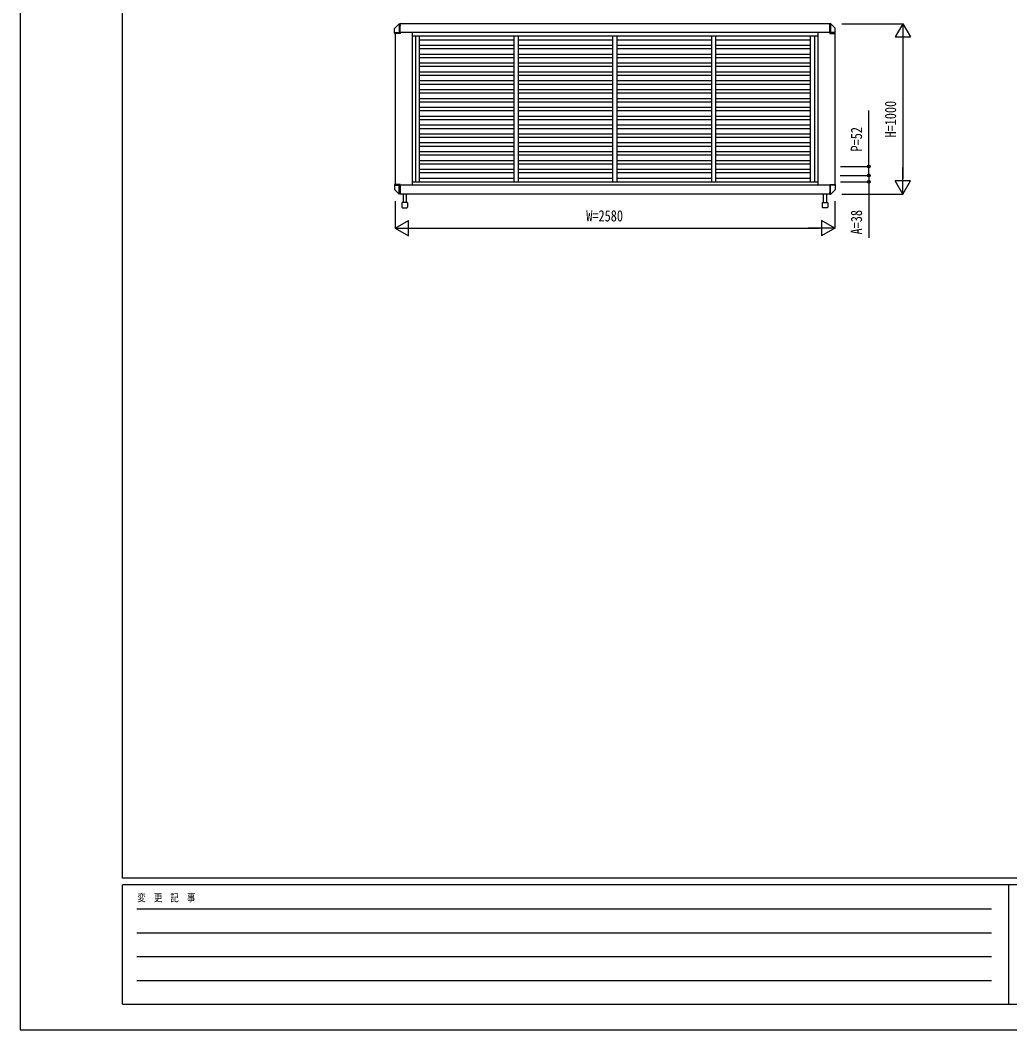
# Model space of a CAD drawing. Units: millimetres, scale not verified. Extents: x -8410 to 8410, y -5940 to 5940.
# Drawn here: x -8410 to -2602, y -5940 to -16 of the extents above; entities that cross this region are included whole.
import ezdxf
from ezdxf.enums import TextEntityAlignment as Align

# ---------------------------------------------------------------- set-up
doc = ezdxf.new("R2010")
doc.units = ezdxf.units.MM
doc.header["$LTSCALE"] = 30
for name, color, linetype in [('0-2_YKK_A1', 4, 'Continuous'), ('0-3_YKK_D', 6, 'Continuous'), ('0-4_YKK_ZWAK', 7, 'Continuous')]:
    doc.layers.add(name, color=color, linetype=linetype)
doc.styles.add('ＭＳ ゴシック', font='')
doc.styles.get('ＭＳ ゴシック').set_extended_font_data('MS Gothic')

msp = doc.modelspace()

# ---------------------------------------------------------------- linework, layer by layer
at = {"layer": '0-2_YKK_A1'}
for p, q in [((-6186.66, -36.86), (-6211.74, -61.69)), ((-6186.64, -36.87), (-6186.64, -36.89)), ((-6185.68, -36.16), (-6185.68, -72.71)), ((-6180.96, -35.91), (-6185.01, -36.12)), ((-6185.01, -36.16), (-6185.01, -36.14)), ((-6180.96, -41.84), (-6180.96, -35.91)), ((-3658.96, -36.21), (-6180.96, -36.21)), ((-6180.96, -41.84), (-6180.96, -46.54)), ((-6180.96, -72.71), (-6180.96, -46.54)), ((-3658.96, -35.91), (-3654.91, -36.12)), ((-3658.96, -41.84), (-3658.96, -35.91)), ((-3658.96, -41.84), (-3658.96, -46.54)), ((-3658.96, -72.71), (-3658.96, -46.54)), ((-3654.91, -36.16), (-3654.91, -36.14)), ((-3654.24, -36.16), (-3654.24, -72.71)), ((-3653.28, -36.87), (-3653.28, -36.89)), ((-3653.26, -36.86), (-3628.18, -61.69)), ((-6212.46, -70.48), (-6212.46, -63.45)), ((-6212.46, -80.63), (-6212.46, -70.48)), ((-6212.46, -88.21), (-6212.46, -80.63)), ((-6212.46, -92.21), (-6212.46, -88.21)), ((-6212.46, -88.21), (-6186.05, -88.21)), ((-6210.6, -93.21), (-6211.46, -93.21)), ((-6180.96, -93.21), (-6210.6, -93.21)), ((-6209.96, -93.21), (-6209.96, -979.21)), ((-6185.87, -88.21), (-6186.05, -88.21)), ((-6185.87, -88.21), (-6180.96, -88.21)), ((-6180.96, -88.21), (-6180.96, -72.71)), ((-3658.96, -88.21), (-6180.96, -88.21)), ((-6180.96, -92.21), (-6180.96, -88.21)), ((-6180.96, -92.21), (-6180.96, -93.21)), ((-6109.96, -88.21), (-6109.96, -985.21)), ((-6109.96, -108.21), (-3729.96, -108.21)), ((-6090.46, -108.21), (-6090.46, -964.21)), ((-6067.46, -964.21), (-6067.46, -108.21)), ((-5510.96, -964.21), (-5510.96, -108.21)), ((-5487.96, -108.21), (-5487.96, -964.21)), ((-4931.46, -964.21), (-4931.46, -108.21)), ((-4908.46, -108.21), (-4908.46, -964.21)), ((-4351.96, -964.21), (-4351.96, -108.21)), ((-4328.96, -108.21), (-4328.96, -964.21)), ((-3772.46, -964.21), (-3772.46, -108.21)), ((-3749.46, -108.21), (-3749.46, -964.21)), ((-3729.96, -88.21), (-3729.96, -984.21)), ((-3658.96, -88.21), (-3658.96, -72.71)), ((-3658.96, -92.21), (-3658.96, -88.21)), ((-3654.05, -88.21), (-3658.96, -88.21)), ((-3658.96, -92.21), (-3658.96, -93.21)), ((-3658.96, -93.21), (-3629.32, -93.21)), ((-3654.05, -88.21), (-3653.87, -88.21)), ((-3627.46, -88.21), (-3653.87, -88.21)), ((-3629.96, -93.21), (-3629.96, -979.21)), ((-3629.32, -93.21), (-3628.46, -93.21)), ((-3627.46, -70.48), (-3627.46, -63.45)), ((-3627.46, -80.63), (-3627.46, -70.48)), ((-3627.46, -88.21), (-3627.46, -80.63)), ((-3627.46, -92.21), (-3627.46, -88.21)), ((-6067.46, -130.21), (-5510.96, -130.21)), ((-6067.46, -162.21), (-5510.96, -162.21)), ((-5487.96, -130.21), (-4931.46, -130.21)), ((-5487.96, -162.21), (-4931.46, -162.21)), ((-4908.46, -130.21), (-4351.96, -130.21)), ((-4908.46, -162.21), (-4351.96, -162.21)), ((-4328.96, -130.21), (-3772.46, -130.21)), ((-4328.96, -162.21), (-3772.46, -162.21)), ((-6067.46, -182.21), (-5510.96, -182.21)), ((-6067.46, -214.21), (-5510.96, -214.21)), ((-6067.46, -234.21), (-5510.96, -234.21)), ((-5487.96, -182.21), (-4931.46, -182.21)), ((-5487.96, -214.21), (-4931.46, -214.21)), ((-5487.96, -234.21), (-4931.46, -234.21)), ((-4908.46, -182.21), (-4351.96, -182.21)), ((-4908.46, -214.21), (-4351.96, -214.21)), ((-4908.46, -234.21), (-4351.96, -234.21)), ((-4328.96, -182.21), (-3772.46, -182.21)), ((-4328.96, -214.21), (-3772.46, -214.21)), ((-4328.96, -234.21), (-3772.46, -234.21)), ((-6067.46, -266.21), (-5510.96, -266.21)), ((-6067.46, -286.21), (-5510.96, -286.21)), ((-5487.96, -266.21), (-4931.46, -266.21)), ((-5487.96, -286.21), (-4931.46, -286.21)), ((-4908.46, -266.21), (-4351.96, -266.21)), ((-4908.46, -286.21), (-4351.96, -286.21)), ((-4328.96, -266.21), (-3772.46, -266.21)), ((-4328.96, -286.21), (-3772.46, -286.21)), ((-6067.46, -318.21), (-5510.96, -318.21)), ((-6067.46, -338.21), (-5510.96, -338.21)), ((-5487.96, -318.21), (-4931.46, -318.21)), ((-5487.96, -338.21), (-4931.46, -338.21)), ((-4908.46, -318.21), (-4351.96, -318.21)), ((-4908.46, -338.21), (-4351.96, -338.21)), ((-4328.96, -318.21), (-3772.46, -318.21)), ((-4328.96, -338.21), (-3772.46, -338.21)), ((-6067.46, -370.21), (-5510.96, -370.21)), ((-6067.46, -390.21), (-5510.96, -390.21)), ((-5487.96, -370.21), (-4931.46, -370.21)), ((-5487.96, -390.21), (-4931.46, -390.21)), ((-4908.46, -370.21), (-4351.96, -370.21)), ((-4908.46, -390.21), (-4351.96, -390.21)), ((-4328.96, -370.21), (-3772.46, -370.21)), ((-4328.96, -390.21), (-3772.46, -390.21)), ((-6067.46, -422.21), (-5510.96, -422.21)), ((-6067.46, -442.21), (-5510.96, -442.21)), ((-5487.96, -422.21), (-4931.46, -422.21)), ((-5487.96, -442.21), (-4931.46, -442.21)), ((-4908.46, -422.21), (-4351.96, -422.21)), ((-4908.46, -442.21), (-4351.96, -442.21)), ((-4328.96, -422.21), (-3772.46, -422.21)), ((-4328.96, -442.21), (-3772.46, -442.21)), ((-6067.46, -474.21), (-5510.96, -474.21)), ((-6067.46, -494.21), (-5510.96, -494.21)), ((-6067.46, -526.21), (-5510.96, -526.21)), ((-5487.96, -474.21), (-4931.46, -474.21)), ((-5487.96, -494.21), (-4931.46, -494.21)), ((-5487.96, -526.21), (-4931.46, -526.21)), ((-4908.46, -474.21), (-4351.96, -474.21)), ((-4908.46, -494.21), (-4351.96, -494.21)), ((-4908.46, -526.21), (-4351.96, -526.21)), ((-4328.96, -474.21), (-3772.46, -474.21)), ((-4328.96, -494.21), (-3772.46, -494.21)), ((-4328.96, -526.21), (-3772.46, -526.21)), ((-6067.46, -546.21), (-5510.96, -546.21)), ((-6067.46, -578.21), (-5510.96, -578.21)), ((-5487.96, -546.21), (-4931.46, -546.21)), ((-5487.96, -578.21), (-4931.46, -578.21)), ((-4908.46, -546.21), (-4351.96, -546.21)), ((-4908.46, -578.21), (-4351.96, -578.21)), ((-4328.96, -546.21), (-3772.46, -546.21)), ((-4328.96, -578.21), (-3772.46, -578.21)), ((-6067.46, -598.21), (-5510.96, -598.21)), ((-6067.46, -630.21), (-5510.96, -630.21)), ((-6067.46, -650.21), (-5510.96, -650.21)), ((-5487.96, -598.21), (-4931.46, -598.21)), ((-5487.96, -630.21), (-4931.46, -630.21)), ((-5487.96, -650.21), (-4931.46, -650.21)), ((-4908.46, -598.21), (-4351.96, -598.21)), ((-4908.46, -630.21), (-4351.96, -630.21)), ((-4908.46, -650.21), (-4351.96, -650.21)), ((-4328.96, -598.21), (-3772.46, -598.21)), ((-4328.96, -630.21), (-3772.46, -630.21)), ((-4328.96, -650.21), (-3772.46, -650.21)), ((-6067.46, -682.21), (-5510.96, -682.21)), ((-6067.46, -702.21), (-5510.96, -702.21)), ((-5487.96, -682.21), (-4931.46, -682.21)), ((-5487.96, -702.21), (-4931.46, -702.21)), ((-4908.46, -682.21), (-4351.96, -682.21)), ((-4908.46, -702.21), (-4351.96, -702.21)), ((-4328.96, -682.21), (-3772.46, -682.21)), ((-4328.96, -702.21), (-3772.46, -702.21)), ((-6067.46, -734.21), (-5510.96, -734.21)), ((-6067.46, -754.21), (-5510.96, -754.21)), ((-5487.96, -734.21), (-4931.46, -734.21)), ((-5487.96, -754.21), (-4931.46, -754.21)), ((-4908.46, -734.21), (-4351.96, -734.21)), ((-4908.46, -754.21), (-4351.96, -754.21)), ((-4328.96, -734.21), (-3772.46, -734.21)), ((-4328.96, -754.21), (-3772.46, -754.21)), ((-6067.46, -786.21), (-5510.96, -786.21)), ((-6067.46, -806.21), (-5510.96, -806.21)), ((-5487.96, -786.21), (-4931.46, -786.21)), ((-5487.96, -806.21), (-4931.46, -806.21)), ((-4908.46, -786.21), (-4351.96, -786.21)), ((-4908.46, -806.21), (-4351.96, -806.21)), ((-4328.96, -786.21), (-3772.46, -786.21)), ((-4328.96, -806.21), (-3772.46, -806.21)), ((-6067.46, -838.21), (-5510.96, -838.21)), ((-6067.46, -858.21), (-5510.96, -858.21)), ((-5487.96, -838.21), (-4931.46, -838.21)), ((-5487.96, -858.21), (-4931.46, -858.21)), ((-4908.46, -838.21), (-4351.96, -838.21)), ((-4908.46, -858.21), (-4351.96, -858.21)), ((-4328.96, -838.21), (-3772.46, -838.21)), ((-4328.96, -858.21), (-3772.46, -858.21)), ((-6067.46, -890.21), (-5510.96, -890.21)), ((-6067.46, -910.21), (-5510.96, -910.21)), ((-6067.46, -942.21), (-5510.96, -942.21)), ((-5487.96, -890.21), (-4931.46, -890.21)), ((-5487.96, -910.21), (-4931.46, -910.21)), ((-5487.96, -942.21), (-4931.46, -942.21)), ((-4908.46, -890.21), (-4351.96, -890.21)), ((-4908.46, -910.21), (-4351.96, -910.21)), ((-4908.46, -942.21), (-4351.96, -942.21)), ((-4328.96, -890.21), (-3772.46, -890.21)), ((-4328.96, -910.21), (-3772.46, -910.21)), ((-4328.96, -942.21), (-3772.46, -942.21)), ((-6212.46, -980.21), (-6212.46, -984.21)), ((-6212.46, -984.21), (-6212.46, -991.79)), ((-6212.46, -984.21), (-6186.05, -984.21)), ((-6212.46, -991.79), (-6212.46, -1001.93)), ((-6212.46, -1001.93), (-6212.46, -1008.97)), ((-6210.6, -979.21), (-6211.46, -979.21)), ((-6180.96, -979.21), (-6210.6, -979.21)), ((-6185.87, -984.21), (-6186.05, -984.21)), ((-6185.87, -984.21), (-6180.96, -984.21)), ((-6185.68, -1036.26), (-6185.68, -999.7)), ((-6180.96, -980.21), (-6180.96, -979.21)), ((-6180.96, -980.21), (-6180.96, -984.21)), ((-3658.96, -984.21), (-6180.96, -984.21)), ((-6180.96, -984.21), (-6180.96, -999.7)), ((-6180.96, -999.7), (-6180.96, -1025.87)), ((-6109.96, -964.21), (-3729.96, -964.21)), ((-3658.96, -979.21), (-3629.32, -979.21)), ((-3658.96, -980.21), (-3658.96, -979.21)), ((-3658.96, -980.21), (-3658.96, -984.21)), ((-3658.96, -984.21), (-3658.96, -999.7)), ((-3654.05, -984.21), (-3658.96, -984.21)), ((-3658.96, -999.7), (-3658.96, -1025.87)), ((-3654.24, -1036.26), (-3654.24, -999.7)), ((-3654.05, -984.21), (-3653.87, -984.21)), ((-3627.46, -984.21), (-3653.87, -984.21)), ((-3629.32, -979.21), (-3628.46, -979.21)), ((-3627.46, -980.21), (-3627.46, -984.21)), ((-3627.46, -984.21), (-3627.46, -991.79)), ((-3627.46, -991.79), (-3627.46, -1001.93)), ((-3627.46, -1001.93), (-3627.46, -1008.97)), ((-6186.66, -1035.55), (-6211.74, -1010.73)), ((-6186.64, -1035.55), (-6186.64, -1035.53)), ((-6185.01, -1036.26), (-6185.01, -1036.28)), ((-6180.96, -1036.51), (-6185.01, -1036.3)), ((-6180.96, -1030.58), (-6180.96, -1025.87)), ((-6180.96, -1030.58), (-6180.96, -1036.51)), ((-3658.96, -1036.21), (-6180.96, -1036.21)), ((-6162.46, -1036.21), (-6162.46, -1086.21)), ((-6143.46, -1086.21), (-6143.46, -1036.21)), ((-3696.46, -1086.21), (-3696.46, -1036.21)), ((-3677.46, -1036.21), (-3677.46, -1086.21)), ((-3658.96, -1030.58), (-3658.96, -1025.87)), ((-3658.96, -1030.58), (-3658.96, -1036.51)), ((-3658.96, -1036.51), (-3654.91, -1036.3)), ((-3654.91, -1036.26), (-3654.91, -1036.28)), ((-3653.28, -1035.55), (-3653.28, -1035.53)), ((-3653.26, -1035.55), (-3628.18, -1010.73)), ((-6169.51, -1087.21), (-6169.51, -1112.21)), ((-6137.41, -1086.21), (-6168.51, -1086.21)), ((-6165.51, -1116.21), (-6140.41, -1116.21)), ((-6136.41, -1087.21), (-6136.41, -1112.21)), ((-3703.51, -1087.21), (-3703.51, -1112.21)), ((-3702.51, -1086.21), (-3671.41, -1086.21)), ((-3674.41, -1116.21), (-3699.51, -1116.21)), ((-3670.41, -1087.21), (-3670.41, -1112.21))]:
    msp.add_line(p, q, dxfattribs=at)
for points in [[(-6185.68, -72.81), (-6185.69, -73.57), (-6185.73, -77.15), (-6185.77, -80.69), (-6185.8, -82.99), (-6185.83, -85.24), (-6185.86, -87.59), (-6185.87, -88.21)], [(-3654.24, -72.81), (-3654.23, -73.57), (-3654.19, -77.15), (-3654.15, -80.69), (-3654.12, -82.99), (-3654.09, -85.24), (-3654.06, -87.59), (-3654.05, -88.21)], [(-6185.68, -999.61), (-6185.69, -998.85), (-6185.73, -995.27), (-6185.77, -991.73), (-6185.8, -989.43), (-6185.83, -987.18), (-6185.86, -984.83), (-6185.87, -984.21)], [(-3654.24, -999.61), (-3654.23, -998.85), (-3654.19, -995.27), (-3654.15, -991.73), (-3654.12, -989.43), (-3654.09, -987.18), (-3654.06, -984.83), (-3654.05, -984.21)]]:
    msp.add_lwpolyline(points, dxfattribs=at)
for centre, radius, start, end in [((-6184.88, -38.62), 2.5, 93.12962, 135.58389), ((-3655.04, -38.62), 2.5, 44.41611, 86.87038), ((-6209.96, -63.45), 2.5, 135.33594, 180), ((-6211.46, -92.21), 1, 180, 270), ((-3628.46, -92.21), 1, 270, 0), ((-3629.96, -63.45), 2.5, 0, 44.66406), ((-6211.46, -980.21), 1, 90, 180), ((-3628.46, -980.21), 1, 0, 90), ((-6209.96, -1008.97), 2.5, 180, 224.66406), ((-6184.88, -1033.8), 2.5, 224.41611, 266.87038), ((-3655.04, -1033.8), 2.5, 273.12962, 315.58389), ((-3629.96, -1008.97), 2.5, 315.33594, 0), ((-6168.51, -1087.21), 1, 90, 180), ((-6165.51, -1112.21), 4, 180, 270), ((-6140.41, -1112.21), 4, 270, 0), ((-6137.41, -1087.21), 1, 0, 90), ((-3702.51, -1087.21), 1, 90, 180), ((-3699.51, -1112.21), 4, 180, 270), ((-3674.41, -1112.21), 4, 270, 0), ((-3671.41, -1087.21), 1, 0, 90)]:
    msp.add_arc(centre, radius, start, end, dxfattribs=at)
at = {"layer": '0-3_YKK_D'}
for p, q in [((-3588.96, -36.21), (-3228.96, -36.21)), ((-3229.96, -36.21), (-3274.96, -114.15)), ((-3229.96, -36.21), (-3184.96, -114.15)), ((-3229.96, -36.21), (-3229.96, -192.09)), ((-3274.96, -114.15), (-3184.96, -114.15)), ((-3229.96, -126.21), (-3229.96, -946.21)), ((-3596.41, -874.21), (-3428.96, -874.21)), ((-3229.96, -1036.21), (-3229.96, -880.32)), ((-3597.07, -926.21), (-3428.96, -926.21)), ((-3586.16, -926.21), (-3428.96, -926.21)), ((-3429.96, -926.21), (-3429.96, -892.21)), ((-3429.96, -926.21), (-3429.96, -964.21)), ((-3595.11, -964.21), (-3428.96, -964.21)), ((-3429.96, -964.21), (-3429.96, -1293.01)), ((-3229.96, -1036.21), (-3274.96, -958.27)), ((-3184.96, -958.27), (-3274.96, -958.27)), ((-3229.96, -1036.21), (-3184.96, -958.27)), ((-3588.96, -1036.21), (-3228.96, -1036.21)), ((-6209.96, -1077.21), (-6209.96, -1237.21)), ((-3629.96, -1077.21), (-3629.96, -1237.21)), ((-6209.96, -1236.21), (-6132.02, -1191.21)), ((-6209.96, -1236.21), (-6132.02, -1281.21)), ((-6209.96, -1236.21), (-6054.08, -1236.21)), ((-6132.02, -1281.21), (-6132.02, -1191.21)), ((-6119.96, -1236.21), (-3719.96, -1236.21)), ((-3629.96, -1236.21), (-3785.84, -1236.21)), ((-3629.96, -1236.21), (-3707.9, -1191.21)), ((-3707.9, -1191.21), (-3707.9, -1281.21)), ((-3629.96, -1236.21), (-3707.9, -1281.21))]:
    msp.add_line(p, q, dxfattribs=at)
msp.add_lwpolyline([(-3429.96, -926.21), (-3429.96, -874.21), (-3429.96, -545.41)], dxfattribs=at)
for centre in [(-3429.96, -874.21), (-3429.96, -926.21), (-3429.96, -926.21), (-3429.96, -964.21)]:
    msp.add_circle(centre, 8.5, dxfattribs=at)
at = {"layer": '0-4_YKK_ZWAK'}
for p, q in [((-7809.96, -5050), (-7809.96, 5550)), ((7790.04, -5050), (-7809.96, -5050)), ((-2609.96, -5090), (-7809.96, -5090)), ((-7809.96, -5790), (-7809.96, -5090)), ((-2609.96, -5090), (-2609.96, -5790)), ((-9.96, -5090), (-2609.96, -5090)), ((-7724.96, -5230), (-2709.96, -5230)), ((-7724.96, -5370), (-2709.96, -5370)), ((-7724.96, -5510), (-2709.96, -5510)), ((-7724.96, -5650), (-2709.96, -5650)), ((-7809.96, -5790), (-2609.96, -5790)), ((-2609.96, -5790), (-9.96, -5790))]:
    msp.add_line(p, q, dxfattribs=at)
msp.add_lwpolyline([(-8410, -5940), (8410, -5940), (8410, 5940), (-8410, 5940)], close=True, dxfattribs=at)

# ---------------------------------------------------------------- texts
at = {"layer": '0-3_YKK_D', "style": 'ＭＳ ゴシック', "width": 0.8}
for s, p in [('H=1000', (-3249.96, -704.21)), ('P=52', (-3449.96, -786.21)), ('A=38', (-3449.96, -1273.01))]:
    msp.add_text(s, height=65.98, rotation=90, dxfattribs=at).set_placement(p, align=Align.BOTTOM_LEFT)
msp.add_text('W=2580', height=65.98, dxfattribs=at).set_placement((-5087.96, -1216.21), align=Align.BOTTOM_LEFT)
at = {"layer": '0-4_YKK_ZWAK', "style": 'ＭＳ ゴシック', "width": 0.8}
msp.add_text('変  更  記  事', height=43.99, dxfattribs=at).set_placement((-7722.62, -5200), align=Align.BOTTOM_LEFT)

doc.saveas('drawing.dxf')
